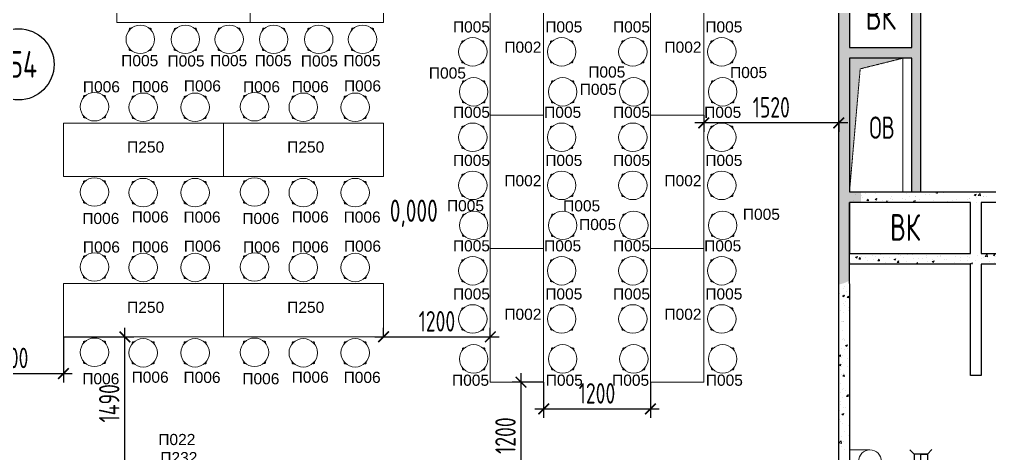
# Model space of a CAD drawing. Header units: millimetres. Extents: x -241391 to 8718866, y 0 to 143518.
# Drawn here: x -206697 to -195712, y 119201 to 124075 of the extents above; entities that cross this region are included whole.
import ezdxf
from ezdxf import colors
from ezdxf.entities.mleader import LeaderData, LeaderLine
from ezdxf.enums import TextEntityAlignment as Align
from ezdxf.math import Vec2, Vec3

# ---------------------------------------------------------------- set-up
doc = ezdxf.new("R2010")
doc.units = ezdxf.units.MM
doc.header["$MEASUREMENT"] = 0
doc.linetypes.add('ADSK_Скрыто', pattern=[6, 3, -3])
doc.layers.get('0').update_dxf_attribs({"color": 250, "lineweight": 9})
for name, color, linetype, lineweight in [('_Скрыто_', 7, 'ADSK_Скрыто', 9), ('АР_Маркер экспликации', 239, 'Continuous', 13), ('АР_Номер помещения', 1, 'Continuous', 25), ('АР_Отметки', 250, 'Continuous', 15), ('АР_Перегородки газоблок', 165, 'Continuous', 30), ('АР_Перегородки газоблок_Штрих', 165, 'Continuous', 5), ('САНТЕХНИКА', 140, 'Continuous', 9), ('Спринклеры', 7, 'Continuous', 18), ('ТХ_пищеблок', 30, 'Continuous', 20)]:
    doc.layers.add(name, color=color, linetype=linetype, lineweight=lineweight)
for name, color, linetype in [('АР_Отверстия', 251, 'Continuous'), ('ТХ_ВК_трапы', 5, 'Continuous'), ('ТХ_пищеблок_позиции', 5, 'Continuous')]:
    doc.layers.add(name, color=color, linetype=linetype)
doc.layers.add('ТХ_привязка ТХ', color=7, linetype='Continuous', true_color=0x163d5c)
doc.styles.add('ICOCPEUR', font='isocpeur.ttf')
doc.styles.add('ISOCPEUR', font='isocpeur.ttf', dxfattribs={"width": 0.7})
doc.styles.add('Standart Arial', font='arial.ttf', dxfattribs={"width": 0.7, "height": 250})

# ---------------------------------------------------------------- blocks, each defined once
blk = doc.blocks.new('Трапы с разуклонкой')
at = {"layer": 'ТХ_ВК_трапы'}
blk.add_lwpolyline([(364931, 183328), (364981, 183278), (364981, 183128), (364931, 183078), (364981, 183128), (365130, 183128), (365181, 183077), (365130, 183128), (365055, 183128), (365055, 183278), (364981, 183278), (365130, 183278), (365179, 183327), (365130, 183278), (365130, 183128), (365130, 183203), (364981, 183203)], dxfattribs=at)
blk.add_lwpolyline([(364931, 183328), (364981, 183278), (364981, 183128), (364931, 183078), (364981, 183128), (365130, 183128), (365181, 183077), (365130, 183128), (365055, 183128), (365055, 183278), (364981, 183278), (365130, 183278), (365179, 183327), (365130, 183278), (365130, 183128), (365130, 183203), (364981, 183203)], dxfattribs=at)
blk = doc.blocks.new('*U170')
at = {"layer": 'АР_Номер помещения', "color": 7}
blk.add_circle((-1643, -5356), 400, dxfattribs=at)
at = {"color": 7, "style": 'ISOCPEUR', "width": 0.7, "flags": 1}
blk.add_attdef('КАТЕГОРИЯ', (-499, -2092), '', height=250, dxfattribs=at)
at = {"layer": 'АР_Номер помещения', "color": 7, "style": 'ISOCPEUR', "width": 0.7}
blk.add_attdef('НОМЕР_ПОМЕЩЕНИЯ', text='', height=300, dxfattribs=at).set_placement((-1643, -5356), align=Align.MIDDLE_CENTER)
blk = doc.blocks.new('_DotSmall')
at = {"color": 0, "linetype": 'ByBlock', "const_width": 0.5}
blk.add_lwpolyline([(-0.0625, 0, 1), (0.0625, 0, 1)], format="xyb", close=True, dxfattribs=at)
blk = doc.blocks.new('_ArchTick')
at = {"color": 0, "linetype": 'ByBlock', "const_width": 0.15}
blk.add_lwpolyline([(-0.5, -0.5), (0.5, 0.5)], dxfattribs=at)

msp = doc.modelspace()

# ---------------------------------------------------------------- hatches: boundary and pattern name
at = {"layer": 'АР_Перегородки газоблок_Штрих', "ltscale": 100}
h = msp.add_hatch(dxfattribs=at)
h.set_pattern_fill('AR-CONC', color=256, scale=30)
h.set_pattern_definition([(50, (0, 0), (215.17805, -18.82564), [22.5, -247.5]), (355, (0, 0), (-41.6254, 225.65764), [18, -198]), (100.45144, (17.93, -1.57), (173.55265, 206.832), [19.12206, -210.34263]), (46.1842, (0, 60), (320.1724, -49.65578), [33.75, -371.25]), (96.63564, (26.68, 55.86), (280.3986, 292.2356), [28.6831, -315.51413]), (351.18416, (0, 60), (280.3986, 292.2356), [27, -297]), (21, (30, 45), (179.07212, -120.78567), [22.5, -247.5]), (326, (30, 45), (72.9946, 217.54501), [18, -198]), (71.45144, (44.92, 34.93), (252.06671, 96.75935), [19.12206, -210.34263]), (37.5, (0, 0), (3.647957, 99.868156), [0, -195.6, 0, -201, 0, -198.75]), (7.5, (0, 0), (78.92086, 118.323514), [0, -114.6, 0, -191.1, 0, -75.75]), (327.5, (-66.9, 0), (160.14673, -6.766462), [0, -75, 0, -234, 0, -310.5]), (317.5, (-96.9, 0), (174.95585, 30.031495), [0, -97.5, 0, -155.4, 0, -220.5])])
h.paths.add_polyline_path([(-197233.9, 124548.4), (-197363.9, 124548.4), (-197363.9, 124600.7), (-197483.9, 124600.7), (-197483.9, 121099.1, 0.0952513), (-197363.9, 121143.3), (-197363.9, 122020.3), (-197363.9, 122020.3), (-197233.9, 122020.3), (-197233.9, 122140.3), (-197364.1, 122140.3), (-197364.1, 122140.7), (-197364.1, 123640.7), (-197233.9, 123640.7), (-197233.9, 123760.7), (-197363.9, 123760.7), (-197363.9, 124428.4), (-197233.9, 124428.4)])
h.paths.add_polyline_path([(-196563.9, 124600.7), (-196663.9, 124600.7), (-196663.9, 124548.4), (-197233.9, 124548.4), (-197233.9, 124428.4), (-196663.9, 124428.4), (-196663.9, 123760.7), (-197233.9, 123760.7), (-197233.9, 123640.7), (-196764.1, 123640.7), (-196663.9, 123640.7), (-196663.9, 122140.3), (-196563.9, 122140.3)])
h.paths.add_polyline_path([(-196563.9, 127350.7), (-196663.9, 127350.7), (-196663.9, 124600.7), (-196563.9, 124600.7)])
h.paths.add_polyline_path([(-197363.9, 127350.7), (-197483.9, 127350.7), (-197483.9, 124600.7), (-197363.9, 124600.7)])
at = {"layer": 'Спринклеры', "ltscale": 100}
h = msp.add_hatch(dxfattribs=at)
h.set_pattern_fill('ANSI31', color=256)
h.set_pattern_definition([(45, (0, 0), (-0.08838834765, 0.08838834765), [])])
h.paths.add_polyline_path([(-196764.1, 123640.7), (-197233.9, 123640.7), (-197233.9, 123523.3)])
h.paths.add_polyline_path([(-197233.9, 123640.7), (-197363.9, 123640.7), (-197363.9, 122143), (-197244.1, 123520.7), (-197233.9, 123523.3)])

# ---------------------------------------------------------------- linework, layer by layer
at = {"layer": '_Скрыто_'}
for p, q in [((-197244.1, 123520.7), (-196765.9, 123640.3)), ((-196764.1, 123640.7), (-196764.1, 122140.7)), ((-196764.1, 122140.7), (-196764.1, 123640.7)), ((-197363.9, 122143.6), (-197244.1, 123520.7)), ((-196764.1, 122140.7), (-197364.1, 122140.7)), ((-197364.1, 122140.7), (-196764.1, 122140.7)), ((-195883.9, 122015.8), (-195883.9, 121448.5)), ((-195883.9, 121448.5), (-195883.9, 122015.8)), ((-195883.9, 122015.8), (-195883.9, 121448.5))]:
    msp.add_line(p, q, dxfattribs=at)
at = {"layer": 'АР_Перегородки газоблок', "ltscale": 100}
msp.add_line((-196003.9, 122020.3), (-197363.9, 122020.3), dxfattribs=at)
for points in [[(-197483.9, 118520.7), (-197483.9, 127350.7)], [(-196563.9, 122140.3), (-196563.9, 127350.7)], [(-197363.9, 124428.4), (-197363.9, 123760.7)], [(-196663.9, 123760.7), (-196663.9, 124428.4)], [(-197363.9, 123760.7), (-196663.9, 123760.7)], [(-197363.9, 123640.7), (-197363.9, 122140.3)], [(-196663.9, 123640.7), (-197363.9, 123640.7)], [(-196663.9, 122140.3), (-196663.9, 123640.7)], [(-197363.9, 122140.3), (-197024.3, 122140.3)], [(-197363.9, 122140.3), (-195719, 122140.3), (-195719, 122140.3)], [(-197363.9, 121108.8), (-197363.9, 122020.3)], [(-196003.9, 122020.3), (-197363.9, 122020.3), (-197363.9, 121448.5), (-196003.9, 121448.5)], [(-196003.9, 121448.5), (-196003.9, 122020.3)], [(-195883.9, 122020.3), (-195883.9, 121448.5)], [(-195719, 122020.3), (-195883.9, 122020.3)], [(-195883.9, 121448.5), (-195719, 121448.5)], [(-196003.9, 121328.5), (-197363.9, 121328.5)], [(-196003.9, 120076.2), (-196003.9, 121328.5)], [(-195883.9, 121328.5), (-195883.9, 120076.2)], [(-195719, 121328.5), (-195883.9, 121328.5)], [(-197363.9, 121105.7), (-197363.9, 118520.7)], [(-195883.9, 120076.2), (-196003.9, 120076.2)]]:
    msp.add_lwpolyline(points, dxfattribs=at)
at = {"layer": 'АР_Перегородки газоблок_Штрих', "linetype": 'Continuous', "ltscale": 100}
for p, q in [((-197361.6, 122132.3), (-197361.6, 122132.3)), ((-197295.4, 122110.2), (-197295.4, 122110.2)), ((-197231.1, 122102.5), (-197231.1, 122102.5)), ((-197220.4, 122076.1), (-197220.4, 122076.1)), ((-197181.8, 122125.1), (-197181.8, 122125.1)), ((-197169.1, 122041.6), (-197154.6, 122058.8)), ((-197151.2, 122040), (-197154.6, 122058.8)), ((-197077.1, 122123.7), (-197077.1, 122123.7)), ((-197077, 122057.3), (-197055.9, 122065.4)), ((-197077, 122057.3), (-197062, 122047.3)), ((-197072, 122057.3), (-197072, 122057.3)), ((-197062, 122047.3), (-197055.9, 122065.4)), ((-197060.2, 122069.3), (-197060.2, 122069.3)), ((-196900.1, 122062.5), (-196900.1, 122062.5)), ((-196897.1, 122087.3), (-196897.1, 122087.3)), ((-196882.5, 122056.6), (-196882.5, 122056.6)), ((-196773.4, 122065.5), (-196773.4, 122065.5)), ((-196739.9, 122055.8), (-196739.9, 122055.8)), ((-196722.1, 122117.4), (-196722.1, 122117.4)), ((-196693, 122081.5), (-196693, 122081.5)), ((-196619.4, 122086.6), (-196619.4, 122086.6)), ((-196617.9, 122091.4), (-196617.9, 122091.4)), ((-196504.3, 122106.4), (-196504.3, 122106.4)), ((-196467.8, 122105.8), (-196467.8, 122105.8)), ((-196393.7, 122130.1), (-196372.7, 122138.1)), ((-196393.7, 122130.1), (-196378.8, 122120)), ((-196378.8, 122120), (-196372.7, 122138.1)), ((-196314.8, 122131.3), (-196314.8, 122131.3)), ((-196312, 122128.3), (-196312, 122128.3)), ((-196034.7, 122058.5), (-196034.7, 122058.5)), ((-196015.6, 122062.8), (-196015.6, 122062.8)), ((-196010.1, 122068.8), (-196010.1, 122068.8)), ((-195962.6, 122106), (-195941.6, 122114.1)), ((-195962.6, 122106), (-195947.7, 122096)), ((-195947.7, 122096), (-195941.6, 122114.1)), ((-195940.5, 122072.7), (-195940.5, 122072.7)), ((-195917.9, 122097.4), (-195894.5, 122121.7)), ((-195917.8, 122097.5), (-195891.1, 122093.4)), ((-195891.1, 122093.3), (-195894.4, 122121.8)), ((-195859.7, 122088.5), (-195859.7, 122088.5)), ((-195854.3, 122091.3), (-195854.3, 122091.3)), ((-195826.9, 122087.6), (-195826.9, 122087.6)), ((-197317.3, 122042.5), (-197317.3, 122042.5)), ((-197247, 122027.3), (-197247, 122027.3)), ((-197169.1, 122041.6), (-197151.2, 122040)), ((-197157.1, 122035.8), (-197157.1, 122035.8)), ((-197080.8, 122023.8), (-197080.8, 122023.8)), ((-197071.2, 122031.8), (-197071.2, 122031.8)), ((-196997, 122029), (-196997, 122029)), ((-196996.1, 122041.6), (-196996.1, 122041.6)), ((-196953.9, 122022.7), (-196939.4, 122040)), ((-196953.9, 122022.7), (-196936, 122021.2)), ((-196936, 122021.2), (-196939.4, 122040)), ((-196929.2, 122043), (-196929.2, 122043)), ((-196836.8, 122022.2), (-196836.8, 122022.2)), ((-196725, 122020.3), (-196724.3, 122021.1)), ((-196724.1, 122020.3), (-196724.3, 122021.1)), ((-196645.8, 122033.3), (-196624.8, 122041.4)), ((-196645.8, 122033.3), (-196630.9, 122023.2)), ((-196630.9, 122023.2), (-196624.8, 122041.4)), ((-196579.8, 122049), (-196579.8, 122049)), ((-196419.6, 122042.2), (-196419.6, 122042.2)), ((-196318.7, 122022.9), (-196318.7, 122022.9)), ((-196315.7, 122028.4), (-196315.7, 122028.4)), ((-196259.5, 122035.5), (-196259.5, 122035.5)), ((-196209.6, 122028.5), (-196209.6, 122028.5)), ((-196205, 122037.9), (-196205, 122037.9)), ((-196161.7, 122049.6), (-196161.7, 122049.6)), ((-196099.3, 122028.7), (-196099.3, 122028.7)), ((-195939.2, 122021.9), (-195939.2, 122021.9)), ((-195787.8, 122022.7), (-195787.8, 122022.7)), ((-197295.9, 121404.7), (-197274.9, 121412.7)), ((-197295.9, 121404.7), (-197281, 121394.6)), ((-197281, 121394.6), (-197274.9, 121412.7)), ((-197259.4, 121383.4), (-197244.9, 121400.6)), ((-197256.7, 121403.5), (-197256.7, 121403.5)), ((-197241.5, 121381.8), (-197244.9, 121400.7)), ((-197233.2, 121417.4), (-197233.2, 121417.4)), ((-197188.4, 121402.5), (-197188.4, 121402.5)), ((-197102.6, 121424.6), (-197102.6, 121424.6)), ((-197073, 121410.6), (-197073, 121410.6)), ((-197013.4, 121432.5), (-197013.4, 121432.5)), ((-196977.8, 121396.4), (-196977.8, 121396.4)), ((-196976.1, 121444.2), (-196976.1, 121444.2)), ((-196951.1, 121443.8), (-196951.1, 121443.8)), ((-196912.9, 121403.9), (-196912.9, 121403.9)), ((-196816, 121437.4), (-196816, 121437.4)), ((-196788.4, 121421.4), (-196788.4, 121421.4)), ((-196752.7, 121397.1), (-196752.7, 121397.1)), ((-196713.3, 121431.3), (-196713.3, 121431.3)), ((-196655.9, 121430.6), (-196655.9, 121430.6)), ((-196599.7, 121446.2), (-196599.7, 121446.2)), ((-196495.7, 121423.9), (-196495.7, 121423.9)), ((-196493.4, 121406.7), (-196493.4, 121406.7)), ((-196374, 121417.7), (-196374, 121417.7)), ((-196337.6, 121429.2), (-196337.6, 121429.2)), ((-196335.6, 121417.1), (-196335.6, 121417.1)), ((-196199, 121447.7), (-196199, 121447.7)), ((-196175.4, 121410.3), (-196175.4, 121410.3)), ((-196174.3, 121448.5), (-196166.7, 121443.3)), ((-196166.7, 121443.3), (-196164.9, 121448.5)), ((-196110.9, 121402.6), (-196110.9, 121402.6)), ((-196035.8, 121412.5), (-196035.8, 121412.5)), ((-196015.3, 121403.6), (-196015.3, 121403.6)), ((-195922.2, 121427.5), (-195922.2, 121427.5)), ((-195879.8, 121392.2), (-195879.8, 121392.2)), ((-195855.1, 121396.8), (-195855.1, 121396.8)), ((-195838.4, 121413.6), (-195815, 121438)), ((-195838.3, 121413.7), (-195811.6, 121409.6)), ((-195811.6, 121409.6), (-195814.9, 121438.1)), ((-195750.5, 121429.4), (-195729.4, 121437.4)), ((-195750.5, 121429.4), (-195735.5, 121419.3)), ((-195735.5, 121419.3), (-195729.4, 121437.4)), ((-195725.8, 121413.3), (-195725.8, 121413.3)), ((-197363.3, 121372.5), (-197363.3, 121372.5)), ((-197356, 121346.7), (-197356, 121346.7)), ((-197259.4, 121383.4), (-197241.5, 121381.8)), ((-197166.6, 121371.6), (-197166.6, 121371.6)), ((-197091.5, 121381.5), (-197091.5, 121381.5)), ((-197044.2, 121364.6), (-197029.7, 121381.8)), ((-197044.2, 121364.6), (-197026.3, 121363)), ((-197026.3, 121363), (-197029.7, 121381.8)), ((-196954.8, 121343.9), (-196954.8, 121343.9)), ((-196864.8, 121380.7), (-196843.8, 121388.7)), ((-196864.8, 121380.7), (-196849.9, 121370.6)), ((-196849.9, 121370.6), (-196843.8, 121388.7)), ((-196829, 121345.8), (-196814.6, 121363)), ((-196829, 121345.8), (-196811.1, 121344.2)), ((-196811.1, 121344.2), (-196814.6, 121363)), ((-196798.9, 121366.4), (-196798.9, 121366.4)), ((-196723.9, 121357.6), (-196723.9, 121357.6)), ((-196644.9, 121387.5), (-196644.9, 121387.5)), ((-196612.5, 121328.5), (-196599.4, 121344.2)), ((-196596.5, 121328.5), (-196599.4, 121344.2)), ((-196592.6, 121390.3), (-196592.6, 121390.3)), ((-196548.9, 121387.6), (-196548.9, 121387.6)), ((-196489.1, 121352.9), (-196489.1, 121352.9)), ((-196433.7, 121356.6), (-196412.7, 121364.7)), ((-196433.7, 121356.6), (-196418.7, 121346.6)), ((-196432.5, 121383.6), (-196432.5, 121383.6)), ((-196418.7, 121346.6), (-196412.7, 121364.7)), ((-196414, 121362.7), (-196414, 121362.7)), ((-196341.2, 121329.4), (-196341.2, 121329.4)), ((-196300.4, 121377.7), (-196300.4, 121377.7)), ((-196272.3, 121376.8), (-196272.3, 121376.8)), ((-196187.2, 121350.5), (-196187.2, 121350.5)), ((-196112.2, 121370), (-196112.2, 121370)), ((-196035.7, 121369.7), (-196035.7, 121369.7)), ((-196002.5, 121332.6), (-195981.5, 121340.7)), ((-196002.5, 121332.6), (-195996.4, 121328.5)), ((-195985.6, 121328.5), (-195981.5, 121340.7)), ((-195952, 121363.3), (-195952, 121363.3)), ((-195861.5, 121328.8), (-195861.5, 121328.8)), ((-195811.7, 121334.1), (-195811.7, 121334.1)), ((-195791.9, 121356.5), (-195791.9, 121356.5)), ((-195736.6, 121344), (-195736.6, 121344)), ((-197423.4, 121081.4), (-197423.4, 121081.4)), ((-197474.2, 120999.4), (-197474.2, 120999.4)), ((-197441.9, 120969.6), (-197420.9, 120977.7)), ((-197441.9, 120969.6), (-197427, 120959.5)), ((-197436.1, 121058.5), (-197436.1, 121058.5)), ((-197427.1, 120981.5), (-197427.1, 120981.5)), ((-197427, 120959.5), (-197420.9, 120977.7)), ((-197403.3, 121016.6), (-197403.3, 121016.6)), ((-197391.3, 120950.9), (-197376.9, 120968.2)), ((-197373.4, 120949.4), (-197376.8, 120968.2)), ((-197364.2, 120992.6), (-197364.2, 120992.6)), ((-197482.2, 120898.3), (-197482.2, 120898.3)), ((-197430.7, 120881.6), (-197430.7, 120881.6)), ((-197424.6, 120857.6), (-197424.6, 120857.6)), ((-197407.1, 120908.2), (-197407.1, 120908.2)), ((-197391.3, 120950.9), (-197373.4, 120949.4)), ((-197469.4, 120805.8), (-197469.4, 120805.8)), ((-197434.4, 120781.8), (-197434.4, 120781.8)), ((-197372.5, 120839.4), (-197372.5, 120839.4)), ((-197372.4, 120804.8), (-197372.4, 120804.8)), ((-197451.4, 120686.5), (-197451.4, 120686.5)), ((-197438, 120681.9), (-197438, 120681.9)), ((-197437, 120678.6), (-197437, 120678.6)), ((-197432.2, 120686.9), (-197432.2, 120686.9)), ((-197441.7, 120582), (-197441.7, 120582)), ((-197365.1, 120612.7), (-197365.1, 120612.7)), ((-197445.3, 120482.2), (-197445.3, 120482.2)), ((-197427.4, 120493.3), (-197427.4, 120493.3)), ((-197425.5, 120477.7), (-197425.5, 120477.7)), ((-197419.7, 120474.8), (-197419.7, 120474.8)), ((-197408.8, 120413.7), (-197387.8, 120421.8)), ((-197408.8, 120413.7), (-197393.9, 120403.7)), ((-197393.9, 120403.7), (-197387.8, 120421.8)), ((-197481.6, 120292.8), (-197467.2, 120310)), ((-197463.7, 120291.2), (-197467.2, 120310)), ((-197449, 120382.3), (-197449, 120382.3)), ((-197437.9, 120298.7), (-197437.9, 120298.7)), ((-197423.6, 120366.4), (-197423.6, 120366.4)), ((-197390.2, 120374.3), (-197390.2, 120374.3)), ((-197481.8, 120196.2), (-197460.8, 120204.2)), ((-197481.8, 120196.2), (-197466.9, 120186.1)), ((-197481.6, 120292.8), (-197463.7, 120291.2)), ((-197466.9, 120186.1), (-197460.8, 120204.2)), ((-197452.6, 120282.4), (-197452.6, 120282.4)), ((-197448.6, 120221), (-197448.6, 120221)), ((-197388.9, 120263), (-197388.9, 120263)), ((-197366, 120232.8), (-197366, 120232.8)), ((-197467.8, 120144.7), (-197467.8, 120144.7)), ((-197459.9, 120082.7), (-197459.9, 120082.7)), ((-197456.3, 120182.6), (-197456.3, 120182.6)), ((-197440, 120067.1), (-197425.5, 120084.4)), ((-197426.4, 120097.8), (-197426.4, 120097.8)), ((-197422.1, 120065.6), (-197425.5, 120084.4)), ((-197385.3, 120180.7), (-197385.3, 120180.7)), ((-197463.6, 119982.8), (-197463.6, 119982.8)), ((-197440, 120067.1), (-197422.1, 120065.5)), ((-197467.2, 119882.9), (-197467.2, 119882.9)), ((-197438.7, 119918.8), (-197438.7, 119918.8)), ((-197436.2, 119933), (-197436.2, 119933)), ((-197406.5, 119908.5), (-197406.5, 119908.5)), ((-197398.4, 119841.5), (-197383.9, 119858.7)), ((-197380.4, 119839.9), (-197383.9, 119858.7)), ((-197375.8, 119857.8), (-197363.9, 119862.4)), ((-197375.8, 119857.8), (-197363.9, 119849.9)), ((-197470.9, 119783.1), (-197470.9, 119783.1)), ((-197466.2, 119756), (-197466.2, 119756)), ((-197440, 119824.5), (-197440, 119824.5)), ((-197398.4, 119841.5), (-197380.4, 119839.9)), ((-197366.9, 119852.9), (-197366.9, 119852.9)), ((-197474.5, 119683.2), (-197474.5, 119683.2)), ((-197448.8, 119640.3), (-197427.7, 119648.4)), ((-197448.8, 119640.3), (-197433.8, 119630.2)), ((-197433.8, 119630.2), (-197427.7, 119648.4)), ((-197427.2, 119717.9), (-197427.2, 119717.9)), ((-197405.3, 119721.2), (-197405.3, 119721.2)), ((-197478.2, 119583.3), (-197478.2, 119583.3)), ((-197461.4, 119562.4), (-197461.4, 119562.4)), ((-197439.6, 119538.9), (-197439.6, 119538.9)), ((-197364.5, 119595.9), (-197364.5, 119595.9)), ((-197481.8, 119483.5), (-197481.8, 119483.5)), ((-197424.2, 119443.4), (-197424.2, 119443.4)), ((-197373.7, 119509.5), (-197373.7, 119509.5)), ((-197367.7, 119473), (-197367.7, 119473)), ((-197481, 119318.3), (-197457.6, 119342.7)), ((-197480.9, 119318.4), (-197454.2, 119314.3)), ((-197454.2, 119314.3), (-197457.5, 119342.8)), ((-197452.6, 119391.1), (-197452.6, 119391.1)), ((-197428.1, 119338), (-197428.1, 119338)), ((-197377.5, 119401), (-197377.5, 119401)), ((-197482.6, 119290.1), (-197482.6, 119290.1)), ((-197456.4, 119282.7), (-197456.4, 119282.7)), ((-197419.3, 119249.8), (-197419.3, 119249.8))]:
    msp.add_line(p, q, dxfattribs=at)
at = {"layer": 'САНТЕХНИКА'}
msp.add_line((-197363.9, 119240.6), (-197133.9, 119240.6), dxfattribs=at)
msp.add_circle((-197133.9, 119110.6), 130, dxfattribs=at)
at = {"layer": 'ТХ_пищеблок', "ltscale": 0.1}
for points in [[(-205603.9, 124040.6), (-204103.9, 124040.6), (-204103.9, 124640.6), (-205603.9, 124640.6)], [(-204103.9, 124040.6), (-202603.9, 124040.6), (-202603.9, 124640.6), (-204103.9, 124640.6)], [(-200803.9, 123001.4), (-200803.9, 124501.4), (-201403.9, 124501.4), (-201403.9, 123001.4)], [(-199003.9, 123001.4), (-199003.9, 124501.4), (-199603.9, 124501.4), (-199603.9, 123001.4)], [(-200803.9, 121501.4), (-200803.9, 123001.4), (-201403.9, 123001.4), (-201403.9, 121501.4)], [(-199003.9, 121501.4), (-199003.9, 123001.4), (-199603.9, 123001.4), (-199603.9, 121501.4)], [(-204403.9, 122910.2), (-204403.9, 122310.2), (-206203.9, 122310.2), (-206203.9, 122910.2)], [(-202603.9, 122910.2), (-202603.9, 122310.2), (-204403.9, 122310.2), (-204403.9, 122910.2)], [(-200803.9, 120001.4), (-200803.9, 121501.4), (-201403.9, 121501.4), (-201403.9, 120001.4)], [(-199003.9, 120001.4), (-199003.9, 121501.4), (-199603.9, 121501.4), (-199603.9, 120001.4)], [(-204403.9, 121110.2), (-204403.9, 120510.2), (-206203.9, 120510.2), (-206203.9, 121110.2)], [(-202603.9, 121110.2), (-202603.9, 120510.2), (-204403.9, 120510.2), (-204403.9, 121110.2)]]:
    msp.add_lwpolyline(points, close=True, dxfattribs=at)
at = {"layer": 'ТХ_пищеблок'}
for centre in [(-205340.2, 123852.2, 0), (-204832.6, 123852.2, 0), (-204340.2, 123852.2, 0), (-203840.2, 123852.2, 0), (-203332.6, 123852.2, 0), (-202840.2, 123852.2, 0), (-201600.6, 123711.7, 0), (-200600.6, 123711.7, 0), (-199800.6, 123711.7, 0), (-198800.6, 123711.7, 0), (-201590.2, 123263, 0), (-200590.2, 123263, 0), (-199790.2, 123263, 0), (-198790.2, 123263, 0), (-205854.9, 123095.6), (-205306.9, 123089.3), (-204723.1, 123089.3), (-204054.9, 123095.6), (-203506.9, 123089.3), (-202923.1, 123089.3), (-201600.6, 122752.5, 0), (-200600.6, 122752.5, 0), (-199800.6, 122752.5, 0), (-198800.6, 122752.5, 0), (-205854.9, 122137.3), (-205306.9, 122131), (-204723.1, 122131), (-204054.9, 122137.3), (-203506.9, 122131), (-202923.1, 122131), (-201600.6, 122211.7, 0), (-200600.6, 122211.7, 0), (-199800.6, 122211.7, 0), (-198800.6, 122211.7, 0), (-201590.2, 121763, 0), (-200590.2, 121763, 0), (-199790.2, 121763, 0), (-198790.2, 121763, 0), (-205854.9, 121295.6), (-205306.9, 121289.3), (-204723.1, 121289.3), (-204054.9, 121295.6), (-203506.9, 121289.3), (-202923.1, 121289.3), (-201600.6, 121252.5, 0), (-200600.6, 121252.5, 0), (-199800.6, 121252.5, 0), (-198800.6, 121252.5, 0), (-201600.6, 120711.7, 0), (-200600.6, 120711.7, 0), (-199800.6, 120711.7, 0), (-198800.6, 120711.7, 0), (-205854.9, 120337.3), (-205306.9, 120331), (-204723.1, 120331), (-204054.9, 120337.3), (-203506.9, 120331), (-202923.1, 120331), (-201590.2, 120263, 0), (-200590.2, 120263, 0), (-199790.2, 120263, 0), (-198790.2, 120263, 0)]:
    msp.add_circle(centre, 160, dxfattribs=at)
for centre, start, end in [((-205453.3, 123965.3, 0), 42.8509, 227.1491), ((-205227.1, 123965.3, 0), 312.8509, 137.1491), ((-204945.7, 123965.3, 0), 42.8509, 227.1491), ((-204719.4, 123965.3, 0), 312.8509, 137.1491), ((-204453.3, 123965.3, 0), 42.8509, 227.1491), ((-204227.1, 123965.3, 0), 312.8509, 137.1491), ((-203953.3, 123965.3, 0), 42.8509, 227.1491), ((-203727.1, 123965.3, 0), 312.8509, 137.1491), ((-203445.7, 123965.3, 0), 42.8509, 227.1491), ((-203219.4, 123965.3, 0), 312.8509, 137.1491), ((-202953.3, 123965.3, 0), 42.8509, 227.1491), ((-202727.1, 123965.3, 0), 312.8509, 137.1491), ((-201713.7, 123824.9, 0), 42.8509, 227.1491), ((-201487.4, 123824.9, 0), 312.8509, 137.1491), ((-200713.7, 123824.9, 0), 42.8509, 227.1491), ((-200487.4, 123824.9, 0), 312.8509, 137.1491), ((-199913.7, 123824.9, 0), 42.8509, 227.1491), ((-199687.4, 123824.9, 0), 312.8509, 137.1491), ((-198913.7, 123824.9, 0), 42.8509, 227.1491), ((-198687.4, 123824.9, 0), 312.8509, 137.1491), ((-205453.3, 123739.1, 0), 132.8509, 317.1491), ((-205227.1, 123739.1, 0), 222.8509, 47.1491), ((-204945.7, 123739.1, 0), 132.8509, 317.1491), ((-204719.4, 123739.1, 0), 222.8509, 47.1491), ((-204453.3, 123739.1, 0), 132.8509, 317.1491), ((-204227.1, 123739.1, 0), 222.8509, 47.1491), ((-203953.3, 123739.1, 0), 132.8509, 317.1491), ((-203727.1, 123739.1, 0), 222.8509, 47.1491), ((-203445.7, 123739.1, 0), 132.8509, 317.1491), ((-203219.4, 123739.1, 0), 222.8509, 47.1491), ((-202953.3, 123739.1, 0), 132.8509, 317.1491), ((-202727.1, 123739.1, 0), 222.8509, 47.1491), ((-201713.7, 123598.6, 0), 132.8509, 317.1491), ((-201487.4, 123598.6, 0), 222.8509, 47.1491), ((-200713.7, 123598.6, 0), 132.8509, 317.1491), ((-200487.4, 123598.6, 0), 222.8509, 47.1491), ((-199913.7, 123598.6, 0), 132.8509, 317.1491), ((-199687.4, 123598.6, 0), 222.8509, 47.1491), ((-198913.7, 123598.6, 0), 132.8509, 317.1491), ((-198687.4, 123598.6, 0), 222.8509, 47.1491), ((-201703.3, 123376.1, 0), 42.8509, 227.1491), ((-201477.1, 123376.1, 0), 312.8509, 137.1491), ((-200703.3, 123376.1, 0), 42.8509, 227.1491), ((-200477.1, 123376.1, 0), 312.8509, 137.1491), ((-199903.3, 123376.1, 0), 42.8509, 227.1491), ((-199677.1, 123376.1, 0), 312.8509, 137.1491), ((-198903.3, 123376.1, 0), 42.8509, 227.1491), ((-198677.1, 123376.1, 0), 312.8509, 137.1491), ((-205968.1, 123208.7), 42.8509, 227.1491), ((-205741.8, 123208.7), 312.8509, 137.1491), ((-205420.1, 123202.4), 42.8509, 227.1491), ((-205193.8, 123202.4), 312.8509, 137.1491), ((-204836.3, 123202.4), 42.8509, 227.1491), ((-204610, 123202.4), 312.8509, 137.1491), ((-204168.1, 123208.7), 42.8509, 227.1491), ((-203941.8, 123208.7), 312.8509, 137.1491), ((-203620.1, 123202.4), 42.8509, 227.1491), ((-203393.8, 123202.4), 312.8509, 137.1491), ((-203036.3, 123202.4), 42.8509, 227.1491), ((-202810, 123202.4), 312.8509, 137.1491), ((-201703.3, 123149.8, 0), 132.8509, 317.1491), ((-201477.1, 123149.8, 0), 222.8509, 47.1491), ((-200703.3, 123149.8, 0), 132.8509, 317.1491), ((-200477.1, 123149.8, 0), 222.8509, 47.1491), ((-199903.3, 123149.8, 0), 132.8509, 317.1491), ((-199677.1, 123149.8, 0), 222.8509, 47.1491), ((-198903.3, 123149.8, 0), 132.8509, 317.1491), ((-198677.1, 123149.8, 0), 222.8509, 47.1491), ((-205968.1, 122982.5), 132.8509, 317.1491), ((-205741.8, 122982.5), 222.8509, 47.1491), ((-205420.1, 122976.2), 132.8509, 317.1491), ((-205193.8, 122976.2), 222.8509, 47.1491), ((-204836.3, 122976.2), 132.8509, 317.1491), ((-204610, 122976.2), 222.8509, 47.1491), ((-204168.1, 122982.5), 132.8509, 317.1491), ((-203941.8, 122982.5), 222.8509, 47.1491), ((-203620.1, 122976.2), 132.8509, 317.1491), ((-203393.8, 122976.2), 222.8509, 47.1491), ((-203036.3, 122976.2), 132.8509, 317.1491), ((-202810, 122976.2), 222.8509, 47.1491), ((-201713.7, 122865.6, 0), 42.8509, 227.1491), ((-201487.4, 122865.6, 0), 312.8509, 137.1491), ((-200713.7, 122865.6, 0), 42.8509, 227.1491), ((-200487.4, 122865.6, 0), 312.8509, 137.1491), ((-199913.7, 122865.6, 0), 42.8509, 227.1491), ((-199687.4, 122865.6, 0), 312.8509, 137.1491), ((-198913.7, 122865.6, 0), 42.8509, 227.1491), ((-198687.4, 122865.6, 0), 312.8509, 137.1491), ((-201713.7, 122639.3, 0), 132.8509, 317.1491), ((-201487.4, 122639.3, 0), 222.8509, 47.1491), ((-200713.7, 122639.3, 0), 132.8509, 317.1491), ((-200487.4, 122639.3, 0), 222.8509, 47.1491), ((-199913.7, 122639.3, 0), 132.8509, 317.1491), ((-199687.4, 122639.3, 0), 222.8509, 47.1491), ((-198913.7, 122639.3, 0), 132.8509, 317.1491), ((-198687.4, 122639.3, 0), 222.8509, 47.1491), ((-201713.7, 122324.9, 0), 42.8509, 227.1491), ((-201487.4, 122324.9, 0), 312.8509, 137.1491), ((-200713.7, 122324.9, 0), 42.8509, 227.1491), ((-200487.4, 122324.9, 0), 312.8509, 137.1491), ((-199913.7, 122324.9, 0), 42.8509, 227.1491), ((-199687.4, 122324.9, 0), 312.8509, 137.1491), ((-198913.7, 122324.9, 0), 42.8509, 227.1491), ((-198687.4, 122324.9, 0), 312.8509, 137.1491), ((-205968.1, 122250.5), 42.8509, 227.1491), ((-205741.8, 122250.5), 312.8509, 137.1491), ((-205420.1, 122244.2), 42.8509, 227.1491), ((-205193.8, 122244.2), 312.8509, 137.1491), ((-204836.3, 122244.2), 42.8509, 227.1491), ((-204610, 122244.2), 312.8509, 137.1491), ((-204168.1, 122250.5), 42.8509, 227.1491), ((-203941.8, 122250.5), 312.8509, 137.1491), ((-203620.1, 122244.2), 42.8509, 227.1491), ((-203393.8, 122244.2), 312.8509, 137.1491), ((-203036.3, 122244.2), 42.8509, 227.1491), ((-202810, 122244.2), 312.8509, 137.1491), ((-201713.7, 122098.6, 0), 132.8509, 317.1491), ((-201487.4, 122098.6, 0), 222.8509, 47.1491), ((-200713.7, 122098.6, 0), 132.8509, 317.1491), ((-200487.4, 122098.6, 0), 222.8509, 47.1491), ((-199913.7, 122098.6, 0), 132.8509, 317.1491), ((-199687.4, 122098.6, 0), 222.8509, 47.1491), ((-198913.7, 122098.6, 0), 132.8509, 317.1491), ((-198687.4, 122098.6, 0), 222.8509, 47.1491), ((-205968.1, 122024.2), 132.8509, 317.1491), ((-205741.8, 122024.2), 222.8509, 47.1491), ((-205420.1, 122017.9), 132.8509, 317.1491), ((-205193.8, 122017.9), 222.8509, 47.1491), ((-204836.3, 122017.9), 132.8509, 317.1491), ((-204610, 122017.9), 222.8509, 47.1491), ((-204168.1, 122024.2), 132.8509, 317.1491), ((-203941.8, 122024.2), 222.8509, 47.1491), ((-203620.1, 122017.9), 132.8509, 317.1491), ((-203393.8, 122017.9), 222.8509, 47.1491), ((-203036.3, 122017.9), 132.8509, 317.1491), ((-202810, 122017.9), 222.8509, 47.1491), ((-201703.3, 121876.1, 0), 42.8509, 227.1491), ((-201477.1, 121876.1, 0), 312.8509, 137.1491), ((-200703.3, 121876.1, 0), 42.8509, 227.1491), ((-200477.1, 121876.1, 0), 312.8509, 137.1491), ((-199903.3, 121876.1, 0), 42.8509, 227.1491), ((-199677.1, 121876.1, 0), 312.8509, 137.1491), ((-198903.3, 121876.1, 0), 42.8509, 227.1491), ((-198677.1, 121876.1, 0), 312.8509, 137.1491), ((-201703.3, 121649.8, 0), 132.8509, 317.1491), ((-201477.1, 121649.8, 0), 222.8509, 47.1491), ((-200703.3, 121649.8, 0), 132.8509, 317.1491), ((-200477.1, 121649.8, 0), 222.8509, 47.1491), ((-199903.3, 121649.8, 0), 132.8509, 317.1491), ((-199677.1, 121649.8, 0), 222.8509, 47.1491), ((-198903.3, 121649.8, 0), 132.8509, 317.1491), ((-198677.1, 121649.8, 0), 222.8509, 47.1491), ((-205968.1, 121408.7), 42.8509, 227.1491), ((-205741.8, 121408.7), 312.8509, 137.1491), ((-205420.1, 121402.4), 42.8509, 227.1491), ((-205193.8, 121402.4), 312.8509, 137.1491), ((-204836.3, 121402.4), 42.8509, 227.1491), ((-204610, 121402.4), 312.8509, 137.1491), ((-204168.1, 121408.7), 42.8509, 227.1491), ((-203941.8, 121408.7), 312.8509, 137.1491), ((-203620.1, 121402.4), 42.8509, 227.1491), ((-203393.8, 121402.4), 312.8509, 137.1491), ((-203036.3, 121402.4), 42.8509, 227.1491), ((-202810, 121402.4), 312.8509, 137.1491), ((-201713.7, 121365.6, 0), 42.8509, 227.1491), ((-201487.4, 121365.6, 0), 312.8509, 137.1491), ((-200713.7, 121365.6, 0), 42.8509, 227.1491), ((-200487.4, 121365.6, 0), 312.8509, 137.1491), ((-199913.7, 121365.6, 0), 42.8509, 227.1491), ((-199687.4, 121365.6, 0), 312.8509, 137.1491), ((-198913.7, 121365.6, 0), 42.8509, 227.1491), ((-198687.4, 121365.6, 0), 312.8509, 137.1491), ((-205968.1, 121182.5), 132.8509, 317.1491), ((-205741.8, 121182.5), 222.8509, 47.1491), ((-205420.1, 121176.2), 132.8509, 317.1491), ((-205193.8, 121176.2), 222.8509, 47.1491), ((-204836.3, 121176.2), 132.8509, 317.1491), ((-204610, 121176.2), 222.8509, 47.1491), ((-204168.1, 121182.5), 132.8509, 317.1491), ((-203941.8, 121182.5), 222.8509, 47.1491), ((-203620.1, 121176.2), 132.8509, 317.1491), ((-203393.8, 121176.2), 222.8509, 47.1491), ((-203036.3, 121176.2), 132.8509, 317.1491), ((-202810, 121176.2), 222.8509, 47.1491), ((-201713.7, 121139.3, 0), 132.8509, 317.1491), ((-201487.4, 121139.3, 0), 222.8509, 47.1491), ((-200713.7, 121139.3, 0), 132.8509, 317.1491), ((-200487.4, 121139.3, 0), 222.8509, 47.1491), ((-199913.7, 121139.3, 0), 132.8509, 317.1491), ((-199687.4, 121139.3, 0), 222.8509, 47.1491), ((-198913.7, 121139.3, 0), 132.8509, 317.1491), ((-198687.4, 121139.3, 0), 222.8509, 47.1491), ((-201713.7, 120824.9, 0), 42.8509, 227.1491), ((-201487.4, 120824.9, 0), 312.8509, 137.1491), ((-200713.7, 120824.9, 0), 42.8509, 227.1491), ((-200487.4, 120824.9, 0), 312.8509, 137.1491), ((-199913.7, 120824.9, 0), 42.8509, 227.1491), ((-199687.4, 120824.9, 0), 312.8509, 137.1491), ((-198913.7, 120824.9, 0), 42.8509, 227.1491), ((-198687.4, 120824.9, 0), 312.8509, 137.1491), ((-201713.7, 120598.6, 0), 132.8509, 317.1491), ((-201487.4, 120598.6, 0), 222.8509, 47.1491), ((-200713.7, 120598.6, 0), 132.8509, 317.1491), ((-200487.4, 120598.6, 0), 222.8509, 47.1491), ((-199913.7, 120598.6, 0), 132.8509, 317.1491), ((-199687.4, 120598.6, 0), 222.8509, 47.1491), ((-198913.7, 120598.6, 0), 132.8509, 317.1491), ((-198687.4, 120598.6, 0), 222.8509, 47.1491), ((-205968.1, 120450.5), 42.8509, 227.1491), ((-205741.8, 120450.5), 312.8509, 137.1491), ((-205420.1, 120444.2), 42.8509, 227.1491), ((-205193.8, 120444.2), 312.8509, 137.1491), ((-204836.3, 120444.2), 42.8509, 227.1491), ((-204610, 120444.2), 312.8509, 137.1491), ((-204168.1, 120450.5), 42.8509, 227.1491), ((-203941.8, 120450.5), 312.8509, 137.1491), ((-203620.1, 120444.2), 42.8509, 227.1491), ((-203393.8, 120444.2), 312.8509, 137.1491), ((-203036.3, 120444.2), 42.8509, 227.1491), ((-202810, 120444.2), 312.8509, 137.1491), ((-201703.3, 120376.1, 0), 42.8509, 227.1491), ((-201477.1, 120376.1, 0), 312.8509, 137.1491), ((-200703.3, 120376.1, 0), 42.8509, 227.1491), ((-200477.1, 120376.1, 0), 312.8509, 137.1491), ((-199903.3, 120376.1, 0), 42.8509, 227.1491), ((-199677.1, 120376.1, 0), 312.8509, 137.1491), ((-198903.3, 120376.1, 0), 42.8509, 227.1491), ((-198677.1, 120376.1, 0), 312.8509, 137.1491), ((-205968.1, 120224.2), 132.8509, 317.1491), ((-205741.8, 120224.2), 222.8509, 47.1491), ((-205420.1, 120217.9), 132.8509, 317.1491), ((-205193.8, 120217.9), 222.8509, 47.1491), ((-204836.3, 120217.9), 132.8509, 317.1491), ((-204610, 120217.9), 222.8509, 47.1491), ((-204168.1, 120224.2), 132.8509, 317.1491), ((-203941.8, 120224.2), 222.8509, 47.1491), ((-203620.1, 120217.9), 132.8509, 317.1491), ((-203393.8, 120217.9), 222.8509, 47.1491), ((-203036.3, 120217.9), 132.8509, 317.1491), ((-202810, 120217.9), 222.8509, 47.1491), ((-201703.3, 120149.8, 0), 132.8509, 317.1491), ((-201477.1, 120149.8, 0), 222.8509, 47.1491), ((-200703.3, 120149.8, 0), 132.8509, 317.1491), ((-200477.1, 120149.8, 0), 222.8509, 47.1491), ((-199903.3, 120149.8, 0), 132.8509, 317.1491), ((-199677.1, 120149.8, 0), 222.8509, 47.1491), ((-198903.3, 120149.8, 0), 132.8509, 317.1491), ((-198677.1, 120149.8, 0), 222.8509, 47.1491)]:
    msp.add_arc(centre, 12, start, end, dxfattribs=at)
at = {"layer": 'ТХ_привязка ТХ', "ltscale": 100}
for p, q in [((-199003.9, 123001.4), (-199003.9, 122813.9)), ((-197483.9, 122935.7), (-197483.9, 122813.9)), ((-197383.9, 122913.9), (-199103.9, 122913.9)), ((-205513.6, 118918.4), (-205513.6, 120610.2)), ((-202603.9, 120510.2), (-202603.9, 120610.2)), ((-201403.9, 120510.2), (-201403.9, 120610.2)), ((-206203.9, 120510.2), (-206203.9, 119998.4)), ((-206203.9, 120510.2), (-205413.6, 120510.2)), ((-202703.9, 120510.2), (-201303.9, 120510.2)), ((-207502.8, 120098.4), (-206103.9, 120098.4)), ((-201058.4, 118700.7), (-201058.4, 120101.4)), ((-200803.9, 120001.4), (-201158.4, 120001.4)), ((-200803.9, 120001.4), (-200803.9, 119600.8)), ((-199603.9, 120001.4), (-199603.9, 119600.8)), ((-200903.9, 119700.8), (-199503.9, 119700.8))]:
    msp.add_line(p, q, dxfattribs=at)

# ---------------------------------------------------------------- block references
at = {"layer": 'АР_Маркер экспликации'}
ref = msp.add_blockref('*U170', (-205065.8, 128927.5), dxfattribs=at)
ref.add_attrib('НОМЕР_ПОМЕЩЕНИЯ', '154', dxfattribs={"layer": 'АР_Номер помещения', "color": 7, "height": 300, "style": 'ISOCPEUR', "width": 0.7}).set_placement((-206708.4, 123571.3), align=Align.MIDDLE_CENTER)
at = {"layer": 'ТХ_ВК_трапы', "lineweight": 9, "xscale": -1}
msp.add_blockref('Трапы с разуклонкой', (168492.7, -64084.5), dxfattribs=at)
at = {"layer": 'ТХ_привязка ТХ', "ltscale": 100, "xscale": 120, "yscale": 120, "zscale": 120}
for p, rotation in [((-199003.9, 122913.9), 180), ((-205513.6, 120510.2), 90), ((-202603.9, 120510.2), 180), ((-201058.4, 120001.4), 90), ((-200803.9, 119700.8), 180)]:
    msp.add_blockref('_ArchTick', p, dxfattribs=dict(at, rotation=rotation))
for p in [(-197483.9, 122913.9), (-201403.9, 120510.2), (-206203.9, 120098.4), (-199603.9, 119700.8)]:
    msp.add_blockref('_ArchTick', p, dxfattribs=at)

# ---------------------------------------------------------------- texts
at = {"layer": 'АР_Отверстия', "ltscale": 100, "attachment_point": 5, "line_spacing_factor": 0.7, "style": 'ICOCPEUR'}
for s, insert, char_height in [('\\A1;{\\W0.7;ВК}', (-197013.5, 124109.4), 300), ('\\A1;{\\W0.7;ОВ}', (-196998.8, 122860.3), 250), ('\\A1;{\\W0.7;ВК}', (-196739.3, 121739.1), 300)]:
    msp.add_mtext(s, dxfattribs=dict(at, insert=insert, char_height=char_height))
at = {"layer": 'ТХ_пищеблок_позиции', "style": 'Standart Arial'}
for s, p in [('П005', (-201824.1, 123929.9, -1.1)), ('П005', (-200785.5, 123929.9, -1.1)), ('П005', (-200024.1, 123929.9, -1.1)), ('П005', (-198985.5, 123929.9, -1.1)), ('П002', (-201245.6, 123702, -1.1)), ('П002', (-199445.6, 123702, -1.1)), ('П005', (-205553.9, 123550.4, -1.1)), ('П005', (-205033.8, 123547, -1.1)), ('П005', (-204553.9, 123550.4, -1.1)), ('П005', (-204053.9, 123550.4, -1.1)), ('П005', (-203533.8, 123547, -1.1)), ('П005', (-203053.9, 123550.4, -1.1)), ('П005', (-202094.3, 123411.5, -1.1)), ('П005', (-200302.2, 123423.2, -1.1)), ('П005', (-198707.8, 123417.4, -1.1)), ('П006', (-205985.2, 123256.8, -1.1)), ('П006', (-205436.9, 123258.2, -1.1)), ('П006', (-204849.5, 123266.8, -1.1)), ('П006', (-204185.2, 123256.8, -1.1)), ('П006', (-203636.9, 123258.2, -1.1)), ('П006', (-203049.5, 123266.8, -1.1)), ('П005', (-200398.2, 123228.3, -1.1)), ('П005', (-201824.1, 122970.6, -1.1)), ('П005', (-200798.6, 122970.6, -1.1)), ('П005', (-200024.1, 122970.6, -1.1)), ('П005', (-198998.6, 122970.6, -1.1)), ('П250', (-205487.6, 122580.2, -1.1)), ('П250', (-203687.6, 122580.2, -1.1)), ('П005', (-201824.1, 122429.9, -1.1)), ('П005', (-200785.5, 122429.9, -1.1)), ('П005', (-200024.1, 122429.9, -1.1)), ('П005', (-198985.5, 122429.9, -1.1)), ('П002', (-201245.6, 122202, -1.1)), ('П002', (-199445.6, 122202, -1.1)), ('П005', (-201891.2, 121921.4, -1.1)), ('П005', (-200584.8, 121919.9, -1.1)), ('П005', (-198563.7, 121825.5, -1.1)), ('П006', (-205992, 121777.8, -1.1)), ('П006', (-205437.2, 121795, -1.1)), ('П006', (-204853.4, 121793, -1.1)), ('П006', (-204192, 121777.8, -1.1)), ('П006', (-203637.2, 121795, -1.1)), ('П006', (-203053.4, 121793, -1.1)), ('П005', (-200405.6, 121710.1, -1.1)), ('П006', (-205985.2, 121456.8, -1.1)), ('П006', (-205436.9, 121458.2, -1.1)), ('П006', (-204849.5, 121466.8, -1.1)), ('П006', (-204185.2, 121456.8, -1.1)), ('П006', (-203636.9, 121458.2, -1.1)), ('П006', (-203049.5, 121466.8, -1.1)), ('П005', (-201824.1, 121470.6, -1.1)), ('П005', (-200798.6, 121470.6, -1.1)), ('П005', (-200024.1, 121470.6, -1.1)), ('П005', (-198998.6, 121470.6, -1.1)), ('П005', (-201824.1, 120929.9, -1.1)), ('П005', (-200785.5, 120929.9, -1.1)), ('П005', (-200024.1, 120929.9, -1.1)), ('П005', (-198985.5, 120929.9, -1.1)), ('П250', (-205487.6, 120780.2, -1.1)), ('П250', (-203687.6, 120780.2, -1.1)), ('П002', (-201245.6, 120702, -1.1)), ('П002', (-199445.6, 120702, -1.1)), ('П006', (-205992, 119977.8, -1.1)), ('П006', (-205437.2, 119995, -1.1)), ('П006', (-204853.4, 119993, -1.1)), ('П006', (-204192, 119977.8, -1.1)), ('П006', (-203637.2, 119995, -1.1)), ('П006', (-203053.4, 119993, -1.1)), ('П005', (-201834.2, 119961.1, -1.1)), ('П005', (-200780.3, 119961.1, -1.1)), ('П005', (-200034.2, 119961.1, -1.1)), ('П005', (-198980.3, 119961.1, -1.1)), ('П022', (-205137, 119295, -1.1)), ('П232', (-205114.3, 119091.3, -1.7))]:
    msp.add_text(s, height=125, dxfattribs=at).set_placement(p)
at = {"layer": 'ТХ_привязка ТХ', "ltscale": 100, "char_height": 230, "attachment_point": 5, "style": 'ISOCPEUR'}
for s, insert in [('\\A1;1520', (-198243.9, 123088.9)), ('\\A1;1200', (-202003.9, 120685.2)), ('\\A1;1200', (-206803.4, 120273.4)), ('\\A1;1200', (-200203.9, 119875.8))]:
    msp.add_mtext(s, dxfattribs=dict(at, insert=insert))
at = {"layer": 'ТХ_привязка ТХ', "ltscale": 100, "char_height": 230, "attachment_point": 5, "rotation": 90, "style": 'ISOCPEUR'}
for s, insert in [('\\A1;1490', (-205688.6, 119764.3)), ('\\A1;1200', (-201233.4, 119401))]:
    msp.add_mtext(s, dxfattribs=dict(at, insert=insert))

# ---------------------------------------------------------------- leaders
at = {"layer": 'АР_Отметки'}
ml = msp.add_multileader_mtext('Standard', dxfattribs=at)
ml.set_content('0,000', color=256, style='ISOCPEUR')
ml.set_leader_properties(color=256, linetype='Continuous', lineweight=-1)
ml.set_arrow_properties(name='DOTSMALL')
ml.build(insert=Vec2(0, 0))
ml.multileader.update_dxf_attribs({"has_text_frame": 1, "text_left_attachment_type": 4, "text_right_attachment_type": 4, "dogleg_length": 100, "arrow_head_size": 180})
ctx = ml.context
ctx.base_point, ctx.char_height, ctx.arrow_head_size, ctx.landing_gap_size, ctx.plane_origin = Vec3(-195801, 128738.8, 0), 250, 180, 50, Vec3(-194859.4, 127451.9, 0)
ctx.left_attachment, ctx.right_attachment = 4, 4
notes = []
notes.append((ctx, [(0, (0, 0, 0), (0, 0), (1, 0), 1, [])]))
ctx.mtext.insert, ctx.mtext.width, ctx.mtext.defined_height, ctx.mtext.line_spacing_style, ctx.mtext.flow_direction = Vec3(-195751, 129138.8, 0), 599.198, 407.5, 2, 5
ml = msp.add_multileader_mtext('Standard', dxfattribs=at)
ml.set_content('0,000', color=256, style='ISOCPEUR')
ml.set_leader_properties(color=256, linetype='Continuous', lineweight=-1)
ml.set_arrow_properties(name='DOTSMALL')
ml.build(insert=Vec2(0, 0))
ml.multileader.update_dxf_attribs({"has_text_frame": 1, "text_left_attachment_type": 4, "text_right_attachment_type": 4, "dogleg_length": 100, "arrow_head_size": 180})
ctx = ml.context
ctx.base_point, ctx.char_height, ctx.arrow_head_size, ctx.landing_gap_size, ctx.plane_origin = Vec3(-202583.9, 121652.2, 0), 250, 180, 50, Vec3(-204745.1, 120215.7, 0)
ctx.left_attachment, ctx.right_attachment = 4, 4
notes.append((ctx, [(0, (0, 0, 0), (0, 0), (1, 0), 1, [])]))
ctx.mtext.insert, ctx.mtext.width, ctx.mtext.line_spacing_style, ctx.mtext.flow_direction = Vec3(-202533.9, 122052.2, 0), 852.697, 2, 5
for ctx, leaders in notes:
    for number, flags, end, landing, length, lines in leaders:
        leader = LeaderData()
        leader.index, (leader.has_last_leader_line, leader.has_dogleg_vector, leader.attachment_direction) = number, flags
        leader.last_leader_point, leader.dogleg_vector, leader.dogleg_length = Vec3(end), Vec3(landing), length
        for number, points, colour, breaks in lines:
            line = LeaderLine()
            line.index, line.vertices, line.color, line.breaks = number, Vec3.list(points), colors.encode_raw_color(colour), breaks
            leader.lines.append(line)
        ctx.leaders.append(leader)

doc.saveas('drawing.dxf')
